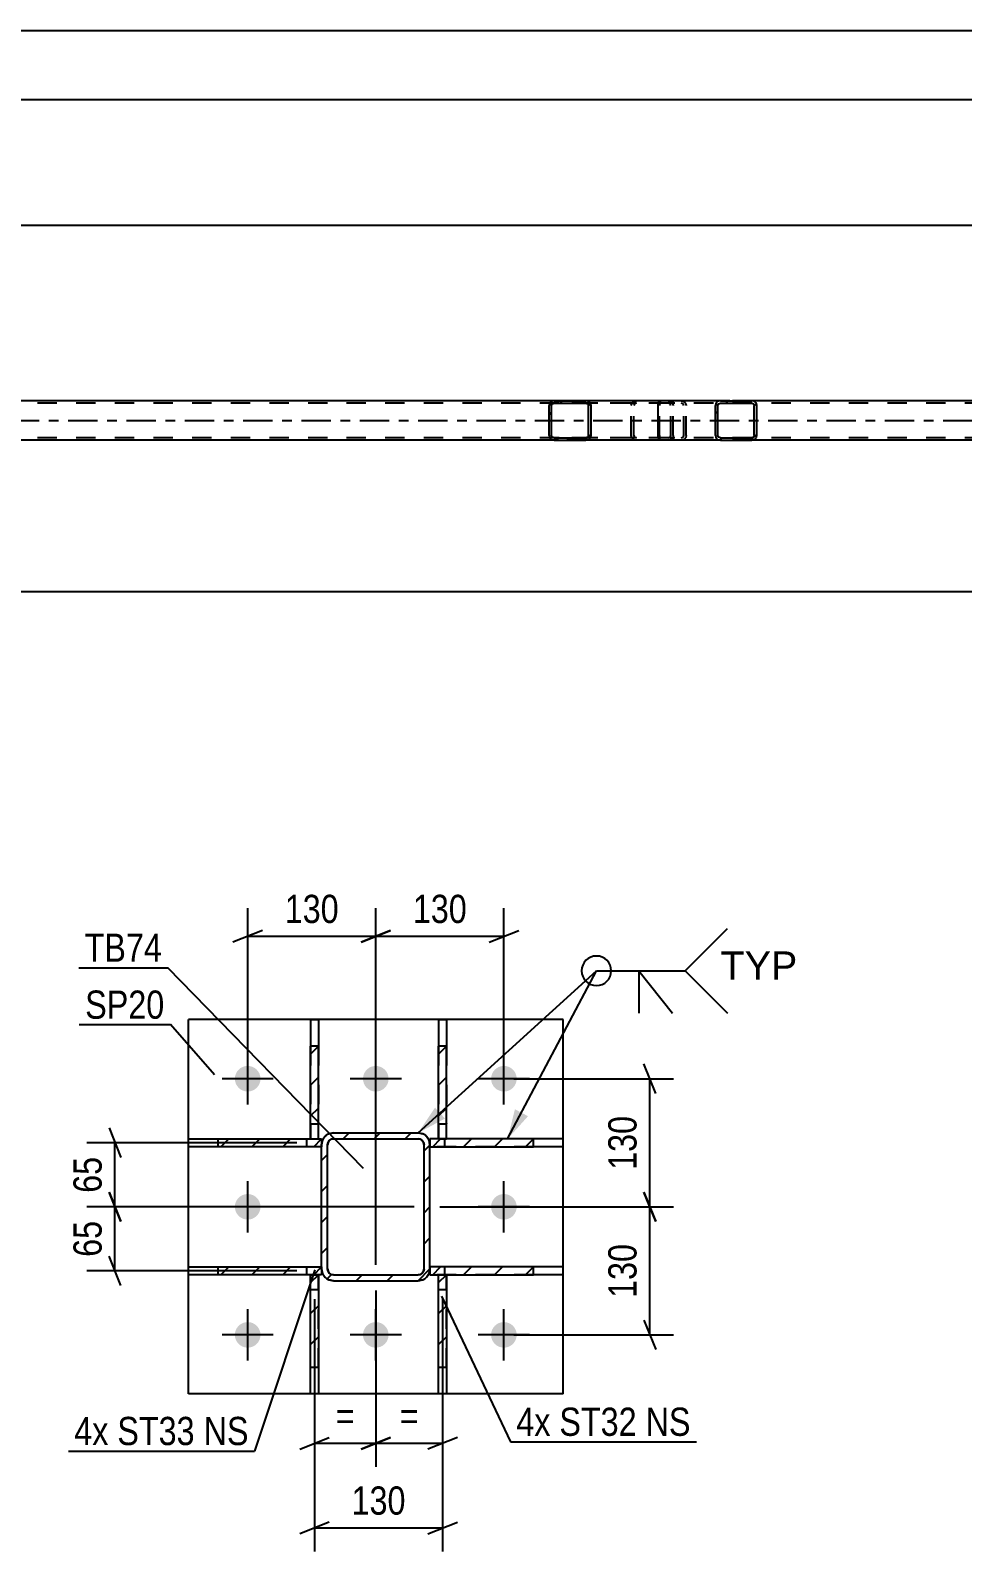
# Model space of a CAD drawing. Header units: millimetres. Extents: x 0 to 841, y 0 to 594.
# Drawn here: x 269.8 to 364.4, y 111.1 to 265.5 of the extents above; entities that cross this region are included whole.
import ezdxf

# ---------------------------------------------------------------- set-up
doc = ezdxf.new("R2010")
doc.units = ezdxf.units.MM
doc.linetypes.add('DXK_LINE_DOT2', pattern=[3.9198, 1.9599, -1.9599])
doc.linetypes.add('DXK_LINE_DOT3', pattern=[5.9187, 2.979, -0.9799, 0.9799, -0.9799])
doc.styles.add('Arial', font='ARIAL.TTF', dxfattribs={"height": 0.2})
doc.styles.add('Arial Narrow', font='ARIALN.TTF', dxfattribs={"height": 0.2})

# ---------------------------------------------------------------- blocks, each defined once
blk = doc.blocks.new('Part-122573939-2823 - 2767')
at = {"linetype": 'Continuous'}
h = blk.add_hatch(dxfattribs=at)
h.set_pattern_fill('', scale=0.7, style=0, pattern_type=0)
h.set_pattern_definition([(45, (326.68, 227.6517), (-1.57154, 1.57154), [])])
h.paths.add_polyline_path([(326.72, 227.47), (326.68, 227.65), (326.57, 227.81), (326.4, 227.91), (326.21, 227.95), (322.97, 227.95), (322.78, 227.91), (322.61, 227.81), (322.5, 227.65), (322.46, 227.47), (322.46, 224.43), (322.5, 224.24), (322.61, 224.09), (322.78, 223.98), (322.97, 223.95), (326.21, 223.95), (326.4, 223.98), (326.57, 224.09), (326.68, 224.24), (326.72, 224.43)])
h.paths.add_polyline_path([(326.44, 224.34), (326.39, 224.26), (326.31, 224.21), (326.21, 224.19), (322.97, 224.19), (322.88, 224.21), (322.79, 224.26), (322.74, 224.34), (322.72, 224.43), (322.72, 227.47), (322.74, 227.56), (322.79, 227.64), (322.88, 227.69), (322.97, 227.71), (326.21, 227.71), (326.31, 227.69), (326.39, 227.64), (326.44, 227.56), (326.46, 227.47), (326.46, 224.43)])
at = {"color": 2, "linetype": 'Continuous'}
for p, q in [((322.5, 227.65), (322.46, 227.47)), ((322.46, 224.43), (322.46, 227.47)), ((322.72, 227.47), (322.74, 227.56)), ((322.72, 224.43), (322.72, 227.47)), ((322.74, 227.56), (322.79, 227.64)), ((322.97, 227.95), (322.78, 227.91)), ((322.79, 227.64), (322.88, 227.69)), ((322.88, 227.69), (322.97, 227.71)), ((322.97, 227.95), (326.21, 227.95)), ((322.97, 227.71), (326.21, 227.71)), ((333.79, 227.95), (326.21, 227.95)), ((326.4, 227.91), (326.21, 227.95)), ((326.21, 227.71), (326.31, 227.69)), ((326.31, 227.69), (326.39, 227.64)), ((326.39, 227.64), (326.44, 227.56)), ((326.44, 227.56), (326.46, 227.47)), ((326.46, 224.43), (326.46, 227.47)), ((326.72, 227.47), (326.68, 227.65)), ((326.72, 224.43), (326.72, 227.47)), ((322.46, 224.43), (322.5, 224.24)), ((322.74, 224.34), (322.72, 224.43)), ((322.79, 224.26), (322.74, 224.34)), ((322.78, 223.98), (322.97, 223.95)), ((322.88, 224.21), (322.79, 224.26)), ((322.97, 224.19), (322.88, 224.21)), ((322.97, 224.19), (326.21, 224.19)), ((322.97, 223.95), (326.21, 223.95)), ((326.31, 224.21), (326.21, 224.19)), ((326.21, 223.95), (326.4, 223.98)), ((333.79, 223.95), (326.21, 223.95)), ((326.39, 224.26), (326.31, 224.21)), ((326.44, 224.34), (326.39, 224.26)), ((326.46, 224.43), (326.44, 224.34)), ((326.68, 224.24), (326.72, 224.43))]:
    blk.add_line(p, q, dxfattribs=at)
at = {"color": 7, "linetype": 'DXK_LINE_DOT2'}
for p, q in [((326.21, 227.95), (322.97, 227.95)), ((334.56, 227.71), (322.97, 227.71)), ((330.81, 227.47), (330.85, 227.65)), ((330.81, 224.43), (330.81, 227.47)), ((331.09, 227.56), (331.07, 227.47)), ((331.07, 224.43), (331.07, 227.47)), ((331.14, 227.64), (331.09, 227.56)), ((331.13, 227.91), (331.32, 227.95)), ((331.22, 227.69), (331.14, 227.64)), ((331.32, 227.71), (331.22, 227.69)), ((334.56, 227.95), (333.79, 227.95)), ((334.56, 227.95), (334.75, 227.91)), ((334.66, 227.69), (334.56, 227.71)), ((334.74, 227.64), (334.66, 227.69)), ((334.79, 227.56), (334.74, 227.64)), ((334.81, 227.47), (334.79, 227.56)), ((334.81, 224.43), (334.81, 227.47)), ((335.03, 227.65), (335.07, 227.47)), ((335.07, 224.43), (335.07, 227.47)), ((334.56, 224.19), (322.97, 224.19)), ((326.21, 223.95), (322.97, 223.95)), ((330.85, 224.24), (330.81, 224.43)), ((331.07, 224.43), (331.09, 224.34)), ((331.09, 224.34), (331.14, 224.26)), ((331.32, 223.95), (331.13, 223.98)), ((331.14, 224.26), (331.22, 224.21)), ((331.22, 224.21), (331.32, 224.19)), ((334.56, 223.95), (333.79, 223.95)), ((334.56, 224.19), (334.66, 224.21)), ((334.75, 223.98), (334.56, 223.95)), ((334.66, 224.21), (334.74, 224.26)), ((334.74, 224.26), (334.79, 224.34)), ((334.79, 224.34), (334.81, 224.43)), ((335.07, 224.43), (335.03, 224.24))]:
    blk.add_line(p, q, dxfattribs=at)
at = {"color": 2, "linetype": 'Continuous'}
for centre, start, end in [((322.95, 227.45), 110.7583, 155.68), ((326.23, 227.45), 24.32, 69.2417), ((322.95, 224.45), 204.32, 249.2417), ((326.23, 224.45), 290.7583, 335.68)]:
    blk.add_arc(centre, 0.496, start, end, dxfattribs=at)
at = {"color": 7, "linetype": 'DXK_LINE_DOT2'}
for centre, start, end in [((331.3, 227.45), 110.7583, 155.68), ((334.58, 227.45), 24.32, 69.2417), ((331.3, 224.45), 204.32, 249.2417), ((334.58, 224.45), 290.7583, 335.68)]:
    blk.add_arc(centre, 0.496, start, end, dxfattribs=at)
blk = doc.blocks.new('Part-122573939-2858 - 2767')
at = {"linetype": 'Continuous'}
h = blk.add_hatch(dxfattribs=at)
h.set_pattern_fill('', scale=0.7, style=0, pattern_type=0)
h.set_pattern_definition([(45, (343.498, 227.6517), (-1.57154, 1.57154), [])])
h.paths.add_polyline_path([(343.54, 227.47), (343.5, 227.65), (343.39, 227.81), (343.23, 227.91), (343.03, 227.95), (339.85, 227.95), (339.66, 227.91), (339.49, 227.81), (339.38, 227.65), (339.35, 227.47), (339.35, 224.43), (339.38, 224.24), (339.49, 224.09), (339.66, 223.98), (339.85, 223.95), (343.03, 223.95), (343.23, 223.98), (343.39, 224.09), (343.5, 224.24), (343.54, 224.43)])
h.paths.add_polyline_path([(343.27, 224.34), (343.21, 224.26), (343.13, 224.21), (343.03, 224.19), (339.85, 224.19), (339.75, 224.21), (339.67, 224.26), (339.62, 224.34), (339.6, 224.43), (339.6, 227.47), (339.62, 227.56), (339.67, 227.64), (339.75, 227.69), (339.85, 227.71), (343.03, 227.71), (343.13, 227.69), (343.21, 227.64), (343.27, 227.56), (343.28, 227.47), (343.28, 224.43)])
at = {"color": 2, "linetype": 'Continuous'}
for p, q in [((333.52, 227.47), (333.54, 227.65)), ((333.52, 224.43), (333.52, 227.47)), ((333.54, 227.65), (333.6, 227.81)), ((333.6, 227.81), (333.69, 227.91)), ((333.69, 227.91), (333.79, 227.95)), ((339.85, 227.95), (333.79, 227.95)), ((339.38, 227.65), (339.35, 227.47)), ((339.35, 224.43), (339.35, 227.47)), ((339.6, 227.47), (339.62, 227.56)), ((339.6, 224.43), (339.6, 227.47)), ((339.62, 227.56), (339.67, 227.64)), ((339.85, 227.95), (339.66, 227.91)), ((339.67, 227.64), (339.75, 227.69)), ((339.75, 227.69), (339.85, 227.71)), ((339.85, 227.95), (343.03, 227.95)), ((339.85, 227.71), (343.03, 227.71)), ((343.23, 227.91), (343.03, 227.95)), ((343.03, 227.71), (343.13, 227.69)), ((343.13, 227.69), (343.21, 227.64)), ((343.21, 227.64), (343.27, 227.56)), ((343.27, 227.56), (343.28, 227.47)), ((343.28, 224.43), (343.28, 227.47)), ((343.54, 227.47), (343.5, 227.65)), ((343.54, 224.43), (343.54, 227.47)), ((333.54, 224.24), (333.52, 224.43)), ((333.6, 224.09), (333.54, 224.24)), ((333.69, 223.98), (333.6, 224.09)), ((333.79, 223.95), (333.69, 223.98)), ((339.85, 223.95), (333.79, 223.95)), ((339.35, 224.43), (339.38, 224.24)), ((339.62, 224.34), (339.6, 224.43)), ((339.67, 224.26), (339.62, 224.34)), ((339.66, 223.98), (339.85, 223.95)), ((339.75, 224.21), (339.67, 224.26)), ((339.85, 224.19), (339.75, 224.21)), ((339.85, 224.19), (343.03, 224.19)), ((339.85, 223.95), (343.03, 223.95)), ((343.13, 224.21), (343.03, 224.19)), ((343.03, 223.95), (343.23, 223.98)), ((343.21, 224.26), (343.13, 224.21)), ((343.27, 224.34), (343.21, 224.26)), ((343.28, 224.43), (343.27, 224.34)), ((343.5, 224.24), (343.54, 224.43))]:
    blk.add_line(p, q, dxfattribs=at)
at = {"color": 7, "linetype": 'DXK_LINE_DOT2'}
for p, q in [((333.67, 227.56), (333.66, 227.47)), ((333.66, 224.43), (333.66, 227.47)), ((333.7, 227.64), (333.67, 227.56)), ((333.74, 227.69), (333.7, 227.64)), ((333.79, 227.71), (333.74, 227.69)), ((343.03, 227.71), (333.79, 227.71)), ((335.07, 227.71), (335.07, 227.95)), ((335.88, 227.95), (336.08, 227.91)), ((335.98, 227.69), (335.88, 227.71)), ((336.06, 227.64), (335.98, 227.69)), ((336.12, 227.56), (336.06, 227.64)), ((336.13, 227.47), (336.12, 227.56)), ((336.13, 224.43), (336.13, 227.47)), ((336.35, 227.65), (336.39, 227.47)), ((336.39, 224.43), (336.39, 227.47)), ((343.03, 227.95), (339.85, 227.95)), ((333.66, 224.43), (333.67, 224.34)), ((333.67, 224.34), (333.7, 224.26)), ((333.7, 224.26), (333.74, 224.21)), ((333.74, 224.21), (333.79, 224.19)), ((343.03, 224.19), (333.79, 224.19)), ((335.07, 223.95), (335.07, 224.19)), ((335.88, 224.19), (335.98, 224.21)), ((336.08, 223.98), (335.88, 223.95)), ((335.98, 224.21), (336.06, 224.26)), ((336.06, 224.26), (336.12, 224.34)), ((336.12, 224.34), (336.13, 224.43)), ((336.39, 224.43), (336.35, 224.24)), ((343.03, 223.95), (339.85, 223.95))]:
    blk.add_line(p, q, dxfattribs=at)
for centre, start, end in [((335.9, 227.45), 23.8494, 68.8059), ((335.9, 224.44), 291.1941, 336.1506)]:
    blk.add_arc(centre, 0.492, start, end, dxfattribs=at)
at = {"color": 2, "linetype": 'Continuous'}
for centre, start, end in [((339.83, 227.45), 111.1941, 156.1506), ((343.05, 227.45), 23.8494, 68.8059), ((339.83, 224.44), 203.8494, 248.8059), ((343.05, 224.44), 291.1941, 336.1506)]:
    blk.add_arc(centre, 0.492, start, end, dxfattribs=at)
blk = doc.blocks.new('Part-122573939-3036 - 2767')
at = {"color": 7, "linetype": 'DXK_LINE_DOT2'}
for p, q in [((770.34, 227.71), (107.94, 227.71)), ((760.23, 227.95), (322.97, 227.95)), ((343.03, 227.95), (322.97, 227.95)), ((770.34, 224.19), (107.94, 224.19)), ((343.03, 223.95), (322.97, 223.95))]:
    blk.add_line(p, q, dxfattribs=at)
at = {"color": 2, "linetype": 'Continuous'}
for p, q in [((322.97, 227.95), (257.9, 227.95)), ((408.11, 227.95), (343.03, 227.95)), ((322.97, 223.95), (257.9, 223.95)), ((408.11, 223.95), (343.03, 223.95))]:
    blk.add_line(p, q, dxfattribs=at)
at = {"color": 7, "linetype": 'DXK_LINE_DOT3'}
blk.add_line((107.94, 225.95), (770.34, 225.95), dxfattribs=at)
blk = doc.blocks.new('Part-122573939-5909 - 5866')
at = {"linetype": 'Continuous'}
h = blk.add_hatch(dxfattribs=at)
h.set_pattern_fill('', scale=0.7, style=0, pattern_type=0)
h.set_pattern_definition([(45, (299.3793, 140.026), (-1.57154, 1.57154), [])])
h.paths.add_polyline_path([(299.38, 139.23), (299.38, 140.03), (288.88, 140.03), (288.88, 139.23)])
at = {"color": 2, "linetype": 'Continuous'}
for p, q in [((285.88, 139.23), (285.88, 140.03)), ((285.88, 140.03), (288.88, 140.03)), ((288.88, 139.23), (285.88, 139.23)), ((288.88, 140.03), (299.38, 140.03)), ((288.88, 139.23), (288.88, 140.03)), ((299.38, 139.23), (288.88, 139.23)), ((299.38, 140.03), (299.38, 139.23))]:
    blk.add_line(p, q, dxfattribs=at)
at = {"color": 7, "linetype": 'DXK_LINE_DOT2'}
for p, q in [((288.88, 140.03), (299.38, 140.03)), ((299.38, 139.23), (288.88, 139.23)), ((297.88, 139.23), (297.88, 140.03)), ((299.38, 140.03), (299.38, 139.23))]:
    blk.add_line(p, q, dxfattribs=at)
blk = doc.blocks.new('Part-122573939-5938 - 5866')
at = {"linetype": 'Continuous'}
h = blk.add_hatch(dxfattribs=at)
h.set_pattern_fill('', scale=0.7, style=0, pattern_type=0)
h.set_pattern_definition([(45, (312.0634, 162.4382), (-1.57154, 1.57154), [])])
h.paths.add_polyline_path([(312.06, 153.04), (312.06, 162.44), (311.26, 162.44), (311.26, 153.04)])
at = {"color": 2, "linetype": 'Continuous'}
for p, q in [((311.26, 165.13), (311.26, 162.44)), ((311.26, 165.13), (312.06, 165.13)), ((312.06, 165.13), (312.06, 162.44)), ((311.26, 153.04), (311.26, 162.44)), ((312.06, 162.44), (311.26, 162.44)), ((312.06, 153.04), (312.06, 162.44)), ((311.26, 153.04), (312.06, 153.04))]:
    blk.add_line(p, q, dxfattribs=at)
at = {"color": 7, "linetype": 'DXK_LINE_DOT2'}
for p, q in [((311.26, 162.44), (311.26, 153.04)), ((312.06, 162.44), (312.06, 154.54)), ((311.26, 154.54), (312.06, 154.54)), ((312.06, 153.04), (312.06, 154.54)), ((311.26, 153.04), (312.06, 153.04))]:
    blk.add_line(p, q, dxfattribs=at)
blk = doc.blocks.new('Part-122573939-5987 - 5866')
at = {"linetype": 'Continuous'}
h = blk.add_hatch(dxfattribs=at)
h.set_pattern_fill('', scale=0.7, style=0, pattern_type=0)
h.set_pattern_definition([(45, (299.0644, 139.236), (-1.57154, 1.57154), [])])
h.paths.add_polyline_path([(299.06, 129.82), (299.06, 139.24), (298.26, 139.24), (298.26, 129.82)])
at = {"color": 7, "linetype": 'DXK_LINE_DOT2'}
for p, q in [((298.26, 137.74), (298.26, 139.24)), ((298.26, 139.24), (299.06, 139.24)), ((299.06, 129.82), (299.06, 139.24)), ((298.26, 137.74), (299.06, 137.74)), ((298.26, 129.82), (298.26, 137.74))]:
    blk.add_line(p, q, dxfattribs=at)
at = {"color": 2, "linetype": 'Continuous'}
for p, q in [((298.26, 129.82), (298.26, 139.24)), ((298.26, 139.24), (299.06, 139.24)), ((299.06, 139.24), (299.06, 129.82)), ((298.26, 127.13), (298.26, 129.82)), ((299.06, 129.82), (298.26, 129.82)), ((299.06, 129.82), (299.06, 127.13)), ((299.06, 127.13), (298.26, 127.13))]:
    blk.add_line(p, q, dxfattribs=at)
blk = doc.blocks.new('Part-122573939-5951 - 5866')
at = {"linetype": 'Continuous'}
h = blk.add_hatch(dxfattribs=at)
h.set_pattern_fill('', scale=0.7, style=0, pattern_type=0)
h.set_pattern_definition([(45, (310.3794, 139.8267), (-1.57154, 1.57154), [])])
h.paths.add_polyline_path([(310.29, 139.37), (310.38, 139.83), (310.38, 152.43), (310.29, 152.89), (310.03, 153.28), (309.64, 153.54), (309.18, 153.63), (300.58, 153.63), (300.12, 153.54), (299.73, 153.28), (299.47, 152.89), (299.38, 152.43), (299.38, 139.83), (299.47, 139.37), (299.73, 138.98), (300.12, 138.72), (300.58, 138.63), (309.18, 138.63), (309.64, 138.72), (310.03, 138.98)])
h.paths.add_polyline_path([(309.41, 139.27), (309.18, 139.23), (300.58, 139.23), (300.35, 139.27), (300.16, 139.4), (300.03, 139.6), (299.98, 139.83), (299.98, 152.43), (300.03, 152.66), (300.16, 152.85), (300.35, 152.98), (300.58, 153.03), (309.18, 153.03), (309.41, 152.98), (309.6, 152.85), (309.73, 152.66), (309.78, 152.43), (309.78, 139.83), (309.73, 139.6), (309.6, 139.4)])
at = {"color": 7, "linetype": 'DXK_LINE_DOT2'}
for p, q in [((299.38, 152.43), (299.47, 152.89)), ((300.12, 153.54), (300.58, 153.63)), ((300.35, 152.98), (300.16, 152.85)), ((300.58, 153.03), (300.35, 152.98)), ((300.58, 153.63), (309.18, 153.63)), ((300.58, 153.03), (309.18, 153.03)), ((309.18, 153.63), (309.64, 153.54)), ((309.41, 152.98), (309.18, 153.03)), ((309.6, 152.85), (309.41, 152.98)), ((310.29, 152.89), (310.38, 152.43)), ((299.38, 139.83), (299.38, 152.43)), ((300.03, 152.66), (299.98, 152.43)), ((299.98, 139.83), (299.98, 152.43)), ((300.16, 152.85), (300.03, 152.66)), ((309.73, 152.66), (309.6, 152.85)), ((309.78, 152.43), (309.73, 152.66)), ((309.78, 139.83), (309.78, 152.43)), ((310.38, 139.83), (310.38, 152.43)), ((299.47, 139.37), (299.38, 139.83)), ((299.98, 139.83), (300.03, 139.6)), ((300.03, 139.6), (300.16, 139.4)), ((300.16, 139.4), (300.35, 139.27)), ((300.35, 139.27), (300.58, 139.23)), ((300.58, 139.23), (309.18, 139.23)), ((309.18, 139.23), (309.41, 139.27)), ((309.41, 139.27), (309.6, 139.4)), ((309.6, 139.4), (309.73, 139.6)), ((309.73, 139.6), (309.78, 139.83)), ((310.38, 139.83), (310.29, 139.37)), ((300.58, 138.63), (300.12, 138.72)), ((300.58, 138.63), (309.18, 138.63)), ((309.64, 138.72), (309.18, 138.63))]:
    blk.add_line(p, q, dxfattribs=at)
at = {"color": 2, "linetype": 'Continuous'}
for p, q in [((299.47, 152.89), (299.38, 152.43)), ((300.58, 153.63), (300.12, 153.54)), ((300.16, 152.85), (300.35, 152.98)), ((300.35, 152.98), (300.58, 153.03)), ((300.58, 153.63), (309.18, 153.63)), ((300.58, 153.03), (309.18, 153.03)), ((309.64, 153.54), (309.18, 153.63)), ((309.18, 153.03), (309.41, 152.98)), ((309.41, 152.98), (309.6, 152.85)), ((310.38, 152.43), (310.29, 152.89)), ((299.38, 139.83), (299.38, 152.43)), ((299.98, 152.43), (300.03, 152.66)), ((299.98, 139.83), (299.98, 152.43)), ((300.03, 152.66), (300.16, 152.85)), ((309.6, 152.85), (309.73, 152.66)), ((309.73, 152.66), (309.78, 152.43)), ((309.78, 139.83), (309.78, 152.43)), ((310.38, 139.83), (310.38, 152.43)), ((299.38, 139.83), (299.47, 139.37)), ((300.03, 139.6), (299.98, 139.83)), ((300.16, 139.4), (300.03, 139.6)), ((300.35, 139.27), (300.16, 139.4)), ((300.58, 139.23), (300.35, 139.27)), ((300.58, 139.23), (309.18, 139.23)), ((309.41, 139.27), (309.18, 139.23)), ((309.6, 139.4), (309.41, 139.27)), ((309.73, 139.6), (309.6, 139.4)), ((309.78, 139.83), (309.73, 139.6)), ((310.29, 139.37), (310.38, 139.83)), ((300.12, 138.72), (300.58, 138.63)), ((300.58, 138.63), (309.18, 138.63)), ((309.18, 138.63), (309.64, 138.72))]:
    blk.add_line(p, q, dxfattribs=at)
at = {"color": 7, "linetype": 'DXK_LINE_DOT3'}
blk.add_line((304.88, 146.13), (304.88, 146.13), dxfattribs=at)
at = {"color": 7, "linetype": 'DXK_LINE_DOT2'}
for centre, start, end in [((300.58, 152.43), 112.5, 157.5), ((309.18, 152.43), 22.5, 67.5), ((300.58, 139.83), 202.5, 247.5), ((309.18, 139.83), 292.5, 337.5)]:
    blk.add_arc(centre, 1.2, start, end, dxfattribs=at)
at = {"color": 2, "linetype": 'Continuous'}
for centre, start, end in [((300.58, 152.43), 112.5, 157.5), ((309.18, 152.43), 22.5, 67.5), ((300.58, 139.83), 202.5, 247.5), ((309.18, 139.83), 292.5, 337.5)]:
    blk.add_arc(centre, 1.2, start, end, dxfattribs=at)
blk = doc.blocks.new('Part-122573939-5977 - 5866')
at = {"linetype": 'Continuous'}
h = blk.add_hatch(dxfattribs=at)
h.set_pattern_fill('', scale=0.7, style=0, pattern_type=0)
h.set_pattern_definition([(45, (299.064, 162.4383), (-1.57154, 1.57154), [])])
h.paths.add_polyline_path([(299.06, 153.04), (299.06, 162.44), (298.26, 162.44), (298.26, 153.04)])
at = {"color": 2, "linetype": 'Continuous'}
for p, q in [((298.26, 165.13), (298.26, 162.44)), ((298.26, 165.13), (299.06, 165.13)), ((299.06, 165.13), (299.06, 162.44)), ((298.26, 153.04), (298.26, 162.44)), ((299.06, 162.44), (298.26, 162.44)), ((299.06, 153.04), (299.06, 162.44)), ((298.26, 153.04), (299.06, 153.04))]:
    blk.add_line(p, q, dxfattribs=at)
at = {"color": 7, "linetype": 'DXK_LINE_DOT2'}
for p, q in [((298.26, 162.44), (298.26, 153.04)), ((299.06, 162.44), (299.06, 154.54)), ((298.26, 154.54), (299.06, 154.54)), ((299.06, 153.04), (299.06, 154.54)), ((298.26, 153.04), (299.06, 153.04))]:
    blk.add_line(p, q, dxfattribs=at)
blk = doc.blocks.new('Part-122573939-5982 - 5866')
at = {"linetype": 'Continuous'}
h = blk.add_hatch(dxfattribs=at)
h.set_pattern_fill('', scale=0.7, style=0, pattern_type=0)
h.set_pattern_definition([(45, (312.0639, 139.236), (-1.57154, 1.57154), [])])
h.paths.add_polyline_path([(312.06, 129.82), (312.06, 139.24), (311.26, 139.24), (311.26, 129.82)])
at = {"color": 7, "linetype": 'DXK_LINE_DOT2'}
for p, q in [((311.26, 137.74), (311.26, 139.24)), ((311.26, 139.24), (312.06, 139.24)), ((312.06, 129.82), (312.06, 139.24)), ((311.26, 137.74), (312.06, 137.74)), ((311.26, 129.82), (311.26, 137.74))]:
    blk.add_line(p, q, dxfattribs=at)
at = {"color": 2, "linetype": 'Continuous'}
for p, q in [((311.26, 129.82), (311.26, 139.24)), ((311.26, 139.24), (312.06, 139.24)), ((312.06, 139.24), (312.06, 129.82)), ((311.26, 127.13), (311.26, 129.82)), ((312.06, 129.82), (311.26, 129.82)), ((312.06, 129.82), (312.06, 127.13)), ((312.06, 127.13), (311.26, 127.13))]:
    blk.add_line(p, q, dxfattribs=at)
blk = doc.blocks.new('Part-122573939-5992 - 5866')
at = {"linetype": 'Continuous'}
h = blk.add_hatch(dxfattribs=at)
h.set_pattern_fill('', scale=0.7, style=0, pattern_type=0)
h.set_pattern_definition([(45, (299.3793, 153.026), (-1.57154, 1.57154), [])])
h.paths.add_polyline_path([(299.38, 152.23), (299.38, 153.03), (288.88, 153.03), (288.88, 152.23)])
at = {"color": 2, "linetype": 'Continuous'}
for p, q in [((285.88, 152.23), (285.88, 153.03)), ((285.88, 153.03), (288.88, 153.03)), ((288.88, 153.03), (299.38, 153.03)), ((288.88, 152.23), (288.88, 153.03)), ((299.38, 153.03), (299.38, 152.23)), ((288.88, 152.23), (285.88, 152.23)), ((299.38, 152.23), (288.88, 152.23))]:
    blk.add_line(p, q, dxfattribs=at)
at = {"color": 7, "linetype": 'DXK_LINE_DOT2'}
for p, q in [((288.88, 153.03), (299.38, 153.03)), ((297.88, 152.23), (297.88, 153.03)), ((299.38, 153.03), (299.38, 152.23)), ((299.38, 152.23), (288.88, 152.23))]:
    blk.add_line(p, q, dxfattribs=at)
blk = doc.blocks.new('Bolt-122573939-6022 - 5866')
at = {"linetype": 'Continuous'}
for points in [[(290.58, 159.13, -1), (293.18, 159.13, -1)], [(303.58, 159.13, -1), (306.18, 159.13, -1)], [(316.58, 159.13, -1), (319.18, 159.13, -1)], [(290.58, 146.13, -1), (293.18, 146.13, -1)], [(316.58, 146.13, -1), (319.18, 146.13, -1)], [(290.58, 133.13, -1), (293.18, 133.13, -1)], [(303.58, 133.13, -1), (306.18, 133.13, -1)], [(316.58, 133.13, -1), (319.18, 133.13, -1)]]:
    blk.add_hatch(color=1, dxfattribs=at).paths.add_polyline_path(points)
at = {"color": 1, "linetype": 'Continuous'}
for p, q in [((291.88, 156.53), (291.88, 161.73)), ((304.88, 156.53), (304.88, 161.73)), ((317.88, 156.53), (317.88, 161.73)), ((294.48, 159.13), (289.28, 159.13)), ((307.48, 159.13), (302.28, 159.13)), ((320.48, 159.13), (315.28, 159.13)), ((291.88, 143.53), (291.88, 148.73)), ((317.88, 143.53), (317.88, 148.73)), ((294.48, 146.13), (289.28, 146.13)), ((320.48, 146.13), (315.28, 146.13)), ((291.88, 130.53), (291.88, 135.73)), ((304.88, 130.53), (304.88, 135.73)), ((317.88, 130.53), (317.88, 135.73)), ((294.48, 133.13), (289.28, 133.13)), ((307.48, 133.13), (302.28, 133.13)), ((320.48, 133.13), (315.28, 133.13))]:
    blk.add_line(p, q, dxfattribs=at)
blk = doc.blocks.new('Part-122573939-6036 - 5866')
at = {"linetype": 'Continuous'}
h = blk.add_hatch(dxfattribs=at)
h.set_pattern_fill('', scale=0.7, style=0, pattern_type=0)
h.set_pattern_definition([(45, (320.8777, 140.0262), (-1.57154, 1.57154), [])])
h.paths.add_polyline_path([(320.88, 139.23), (320.88, 140.03), (310.38, 140.03), (310.38, 139.23)])
at = {"color": 7, "linetype": 'DXK_LINE_DOT2'}
for p, q in [((320.88, 140.03), (310.38, 140.03)), ((310.38, 140.03), (310.38, 139.23)), ((320.88, 139.23), (310.38, 139.23)), ((311.88, 139.23), (311.88, 140.03))]:
    blk.add_line(p, q, dxfattribs=at)
at = {"color": 2, "linetype": 'Continuous'}
for p, q in [((320.88, 140.03), (310.38, 140.03)), ((310.38, 140.03), (310.38, 139.23)), ((310.38, 139.23), (320.88, 139.23)), ((323.88, 140.03), (320.88, 140.03)), ((320.88, 139.23), (320.88, 140.03)), ((323.88, 139.23), (320.88, 139.23)), ((323.88, 139.23), (323.88, 140.03))]:
    blk.add_line(p, q, dxfattribs=at)
blk = doc.blocks.new('Part-122573939-6042 - 5866')
at = {"color": 2, "linetype": 'Continuous'}
for p, q in [((285.88, 127.13), (285.88, 165.13)), ((323.88, 165.13), (285.88, 165.13)), ((323.88, 127.13), (323.88, 165.13)), ((323.88, 127.13), (285.88, 127.13))]:
    blk.add_line(p, q, dxfattribs=at)
blk = doc.blocks.new('Part-122573939-6055 - 5866')
at = {"linetype": 'Continuous'}
h = blk.add_hatch(dxfattribs=at)
h.set_pattern_fill('', scale=0.7, style=0, pattern_type=0)
h.set_pattern_definition([(45, (320.8777, 153.0262), (-1.57154, 1.57154), [])])
h.paths.add_polyline_path([(320.88, 152.23), (320.88, 153.03), (310.38, 153.03), (310.38, 152.23)])
at = {"color": 7, "linetype": 'DXK_LINE_DOT2'}
for p, q in [((320.88, 153.03), (310.38, 153.03)), ((310.38, 153.03), (310.38, 152.23)), ((311.88, 152.23), (311.88, 153.03)), ((320.88, 152.23), (310.38, 152.23))]:
    blk.add_line(p, q, dxfattribs=at)
at = {"color": 2, "linetype": 'Continuous'}
for p, q in [((320.88, 153.03), (310.38, 153.03)), ((310.38, 153.03), (310.38, 152.23)), ((323.88, 153.03), (320.88, 153.03)), ((320.88, 152.23), (320.88, 153.03)), ((323.88, 152.23), (323.88, 153.03)), ((310.38, 152.23), (320.88, 152.23)), ((323.88, 152.23), (320.88, 152.23))]:
    blk.add_line(p, q, dxfattribs=at)
blk = doc.blocks.new('StraightDimension-122573939-3074 - 2767')
at = {"color": 7, "linetype": 'Continuous'}
blk.add_line((97.72, 258.54), (780.56, 258.54), dxfattribs=at)
blk = doc.blocks.new('StraightDimension-122573939-3095 - 2767')
at = {"color": 7, "linetype": 'Continuous'}
blk.add_line((97.08, 265.55), (781.2, 265.55), dxfattribs=at)
blk = doc.blocks.new('StraightDimension-122573939-3110 - 2767')
at = {"color": 7, "linetype": 'Continuous'}
blk.add_line((246.35, 245.78), (501.75, 245.78), dxfattribs=at)
blk = doc.blocks.new('StraightDimension-122573939-3174 - 2767')
at = {"color": 7, "linetype": 'Continuous'}
blk.add_line((246.35, 208.6), (501.75, 208.6), dxfattribs=at)
blk = doc.blocks.new('StraightDimension-122573939-6139 - 5866')
at = {"color": 7, "linetype": 'Continuous'}
for p, q in [((291.88, 160.13), (291.88, 176.44)), ((304.88, 140.23), (304.88, 176.44)), ((293.38, 174.19), (290.38, 172.99)), ((291.88, 173.59), (304.88, 173.59)), ((303.38, 172.99), (306.38, 174.19))]:
    blk.add_line(p, q, dxfattribs=at)
at = {"color": 0}
blk.add_wipeout([(301.72, 174.34), (301.72, 178.54), (295.04, 178.54), (295.04, 174.34)], dxfattribs=at)
at = {"color": 3, "style": 'Arial Narrow'}
blk.add_text('130', height=2.863, dxfattribs=at).set_placement((295.64, 174.94))
blk = doc.blocks.new('StraightDimension-122573939-6077 - 5866')
at = {"color": 7, "linetype": 'Continuous'}
for p, q in [((304.88, 137.63), (304.88, 119.72)), ((311.66, 126.13), (311.66, 119.72)), ((303.38, 121.52), (306.38, 122.72)), ((304.88, 122.12), (311.66, 122.12)), ((313.16, 122.72), (310.16, 121.52))]:
    blk.add_line(p, q, dxfattribs=at)
at = {"color": 0}
blk.add_wipeout([(309.83, 122.87), (309.83, 127.07), (306.71, 127.07), (306.71, 122.87)], dxfattribs=at)
at = {"color": 3, "style": 'Arial Narrow'}
blk.add_text('=', height=2.86, dxfattribs=at).set_placement((307.31, 123.47))
blk = doc.blocks.new('StraightDimension-122573939-6063 - 5866')
at = {"color": 7, "linetype": 'Continuous'}
for p, q in [((298.66, 136.74), (298.66, 111.13)), ((311.66, 136.74), (311.66, 111.13)), ((300.16, 114.13), (297.16, 112.93)), ((298.66, 113.53), (311.66, 113.53)), ((310.16, 112.93), (313.16, 114.13))]:
    blk.add_line(p, q, dxfattribs=at)
at = {"color": 0}
blk.add_wipeout([(308.51, 114.28), (308.51, 118.48), (301.82, 118.48), (301.82, 114.28)], dxfattribs=at)
at = {"color": 3, "style": 'Arial Narrow'}
blk.add_text('130', height=2.863, dxfattribs=at).set_placement((302.42, 114.88))
blk = doc.blocks.new('StraightDimension-122573939-6068 - 5866')
at = {"color": 7, "linetype": 'Continuous'}
for p, q in [((304.88, 137.63), (304.88, 119.72)), ((298.66, 126.13), (298.66, 119.72)), ((297.16, 121.52), (300.16, 122.72)), ((298.66, 122.12), (304.88, 122.12)), ((306.38, 122.72), (303.38, 121.52))]:
    blk.add_line(p, q, dxfattribs=at)
at = {"color": 0}
blk.add_wipeout([(303.33, 122.87), (303.33, 127.07), (300.21, 127.07), (300.21, 122.87)], dxfattribs=at)
at = {"color": 3, "style": 'Arial Narrow'}
blk.add_text('=', height=2.86, dxfattribs=at).set_placement((300.81, 123.47))
blk = doc.blocks.new('StraightDimension-122573939-6087 - 5866')
at = {"color": 7, "linetype": 'Continuous'}
for p, q in [((333.29, 144.63), (332.09, 147.63)), ((311.38, 146.13), (335.09, 146.13)), ((332.69, 133.13), (332.69, 146.13)), ((332.09, 134.63), (333.29, 131.63)), ((318.88, 133.13), (335.09, 133.13))]:
    blk.add_line(p, q, dxfattribs=at)
at = {"color": 0}
blk.add_wipeout([(331.94, 142.97), (327.74, 142.97), (327.74, 136.28), (331.94, 136.28)], dxfattribs=at)
at = {"color": 3, "style": 'Arial Narrow'}
blk.add_text('130', height=2.863, rotation=90.0002, dxfattribs=at).set_placement((331.34, 136.88))
blk = doc.blocks.new('StraightDimension-122573939-6097 - 5866')
at = {"color": 7, "linetype": 'Continuous'}
for p, q in [((333.29, 157.63), (332.09, 160.63)), ((318.88, 159.13), (335.09, 159.13)), ((332.69, 146.13), (332.69, 159.13)), ((332.09, 147.63), (333.29, 144.63)), ((311.38, 146.13), (335.09, 146.13))]:
    blk.add_line(p, q, dxfattribs=at)
at = {"color": 0}
blk.add_wipeout([(331.94, 155.97), (327.74, 155.97), (327.74, 149.28), (331.94, 149.28)], dxfattribs=at)
at = {"color": 3, "style": 'Arial Narrow'}
blk.add_text('130', height=2.863, rotation=90.0002, dxfattribs=at).set_placement((331.34, 149.88))
blk = doc.blocks.new('StraightDimension-122573939-6108 - 5866')
at = {"color": 7, "linetype": 'Continuous'}
for p, q in [((277.81, 154.13), (279.01, 151.13)), ((296.88, 152.63), (275.56, 152.63)), ((278.41, 146.13), (278.41, 152.63)), ((279.01, 144.63), (277.81, 147.63)), ((308.78, 146.13), (275.56, 146.13))]:
    blk.add_line(p, q, dxfattribs=at)
at = {"color": 0}
blk.add_wipeout([(277.66, 151.8), (273.46, 151.8), (273.46, 146.95), (277.66, 146.95)], dxfattribs=at)
at = {"color": 3, "style": 'Arial Narrow'}
blk.add_text('65', height=2.863, rotation=90.0002, dxfattribs=at).set_placement((277.06, 147.55))
blk = doc.blocks.new('StraightDimension-122573939-6117 - 5866')
at = {"color": 7, "linetype": 'Continuous'}
for p, q in [((277.81, 147.63), (279.01, 144.63)), ((308.78, 146.13), (275.56, 146.13)), ((278.41, 139.63), (278.41, 146.13)), ((279.01, 138.13), (277.81, 141.13)), ((296.88, 139.63), (275.56, 139.63))]:
    blk.add_line(p, q, dxfattribs=at)
at = {"color": 0}
blk.add_wipeout([(277.66, 145.3), (273.46, 145.3), (273.46, 140.45), (277.66, 140.45)], dxfattribs=at)
at = {"color": 3, "style": 'Arial Narrow'}
blk.add_text('65', height=2.863, rotation=90.0002, dxfattribs=at).set_placement((277.06, 141.05))
blk = doc.blocks.new('StraightDimension-122573939-6126 - 5866')
at = {"color": 7, "linetype": 'Continuous'}
for p, q in [((304.88, 140.23), (304.88, 176.44)), ((317.88, 160.13), (317.88, 176.44)), ((306.38, 174.19), (303.38, 172.99)), ((304.88, 173.59), (317.88, 173.59)), ((316.38, 172.99), (319.38, 174.19))]:
    blk.add_line(p, q, dxfattribs=at)
at = {"color": 0}
blk.add_wipeout([(314.72, 174.34), (314.72, 178.54), (308.04, 178.54), (308.04, 174.34)], dxfattribs=at)
at = {"color": 3, "style": 'Arial Narrow'}
blk.add_text('130', height=2.863, dxfattribs=at).set_placement((308.64, 174.94))
blk = doc.blocks.new('Mark-122573939-5947 - 5866')
at = {"color": 0}
blk.add_wipeout([(283.19, 171), (283.19, 174), (275.33, 174), (275.33, 171)], dxfattribs=at)
blk.add_wipeout([(283.19, 171), (283.19, 174), (275.33, 174), (275.33, 171)], dxfattribs=at)
at = {"color": 30, "linetype": 'Continuous'}
for p in [(274.73, 170.4), (303.63, 150.01)]:
    blk.add_line(p, (283.79, 170.4), dxfattribs=at)
at = {"color": 3, "style": 'Arial Narrow'}
blk.add_text('TB74', height=2.863, dxfattribs=at).set_placement((275.33, 171))
blk = doc.blocks.new('Mark-122573939-6038 - 5866')
at = {"color": 0}
blk.add_wipeout([(283.43, 165.22), (283.43, 168.22), (275.39, 168.22), (275.39, 165.22)], dxfattribs=at)
blk.add_wipeout([(283.43, 165.22), (283.43, 168.22), (275.39, 168.22), (275.39, 165.22)], dxfattribs=at)
at = {"color": 30, "linetype": 'Continuous'}
for p in [(274.79, 164.62), (288.5, 159.54)]:
    blk.add_line(p, (284.03, 164.62), dxfattribs=at)
at = {"color": 3, "style": 'Arial Narrow'}
blk.add_text('SP20', height=2.863, dxfattribs=at).set_placement((275.39, 165.22))
blk = doc.blocks.new('MarkSet-122573939-6230 - 5866')
at = {"color": 0}
for points in [[(322.61, 122.88), (322.61, 125.88), (319.14, 125.88), (319.14, 122.88)], [(331.36, 122.88), (331.36, 125.88), (323.51, 125.88), (323.51, 122.88)], [(336.83, 122.88), (336.83, 125.88), (332.26, 125.88), (332.26, 122.88)]]:
    blk.add_wipeout(points, dxfattribs=at)
for points in [[(322.61, 122.88), (322.61, 125.88), (319.14, 125.88), (319.14, 122.88)], [(331.36, 122.88), (331.36, 125.88), (323.51, 125.88), (323.51, 122.88)], [(336.83, 122.88), (336.83, 125.88), (332.26, 125.88), (332.26, 122.88)]]:
    blk.add_wipeout(points, dxfattribs=at)
at = {"color": 30, "linetype": 'Continuous'}
for p, q in [((311.56, 137.05), (318.54, 122.28)), ((318.54, 122.28), (337.43, 122.28))]:
    blk.add_line(p, q, dxfattribs=at)
at = {"color": 3, "style": 'Arial Narrow'}
for s, p in [('4x', (319.14, 122.88)), ('ST32', (323.51, 122.88)), ('NS', (332.26, 122.88))]:
    blk.add_text(s, height=2.863, dxfattribs=at).set_placement(p)
blk = doc.blocks.new('WeldMark-122573939-6151 - 5866')
at = {"linetype": 'Continuous'}
for points in [[(311.9, 155.09), (309.18, 153.63), (310.89, 156.2)], [(320.33, 155.33), (318.26, 153.03), (319, 156.03)]]:
    blk.add_hatch(color=30, dxfattribs=at).paths.add_polyline_path(points)
at = {"color": 30, "linetype": 'Continuous'}
for p, q in [((309.18, 153.63), (327.27, 170.09)), ((318.26, 153.03), (327.27, 170.09)), ((327.27, 170.09), (336.27, 170.09))]:
    blk.add_line(p, q, dxfattribs=at)
at = {"color": 3, "linetype": 'Continuous'}
for q in [(334.99, 165.8), (331.56, 165.8)]:
    blk.add_line((331.56, 170.09), q, dxfattribs=at)
for start, end in [(90, 270), (270, 90)]:
    blk.add_arc((327.27, 170.09), 1.5, start, end, dxfattribs=at)
at = {"color": 0, "linetype": 'Continuous'}
blk.add_wipeout([(347.65, 169.19), (347.65, 172.19), (339.87, 172.19), (339.87, 169.19)], dxfattribs=at)
blk.add_wipeout([(347.65, 169.19), (347.65, 172.19), (339.87, 172.19), (339.87, 169.19)], dxfattribs=at)
at = {"color": 3, "linetype": 'Continuous'}
for q in [(340.56, 174.38), (340.56, 165.8)]:
    blk.add_line((336.27, 170.09), q, dxfattribs=at)
at = {"color": 3, "linetype": 'Continuous', "style": 'Arial'}
blk.add_text('TYP', height=2.865, dxfattribs=at).set_placement((339.87, 169.19))
blk = doc.blocks.new('MarkSet-122573939-6200 - 5866')
at = {"color": 0}
for points in [[(277.75, 121.94), (277.75, 124.94), (274.28, 124.94), (274.28, 121.94)], [(286.51, 121.94), (286.51, 124.94), (278.65, 124.94), (278.65, 121.94)], [(291.97, 121.94), (291.97, 124.94), (287.41, 124.94), (287.41, 121.94)]]:
    blk.add_wipeout(points, dxfattribs=at)
for points in [[(277.75, 121.94), (277.75, 124.94), (274.28, 124.94), (274.28, 121.94)], [(286.51, 121.94), (286.51, 124.94), (278.65, 124.94), (278.65, 121.94)], [(291.97, 121.94), (291.97, 124.94), (287.41, 124.94), (287.41, 121.94)]]:
    blk.add_wipeout(points, dxfattribs=at)
at = {"color": 30, "linetype": 'Continuous'}
for p in [(298.68, 139.73), (273.68, 121.34)]:
    blk.add_line(p, (292.57, 121.34), dxfattribs=at)
at = {"color": 3, "style": 'Arial Narrow'}
for s, p in [('4x', (274.28, 121.94)), ('ST33', (278.65, 121.94)), ('NS', (287.41, 121.94))]:
    blk.add_text(s, height=2.863, dxfattribs=at).set_placement(p)

msp = doc.modelspace()

# ---------------------------------------------------------------- block references
for name in ['StraightDimension-122573939-3074 - 2767', 'Part-122573939-3036 - 2767', 'Part-122573939-2823 - 2767', 'Part-122573939-2858 - 2767', 'StraightDimension-122573939-3174 - 2767', 'Part-122573939-6042 - 5866', 'Part-122573939-5977 - 5866', 'Part-122573939-5938 - 5866', 'Bolt-122573939-6022 - 5866', 'Part-122573939-5992 - 5866', 'Part-122573939-5951 - 5866', 'Part-122573939-6055 - 5866', 'Part-122573939-5909 - 5866', 'Part-122573939-5987 - 5866', 'Part-122573939-6036 - 5866', 'Part-122573939-5982 - 5866']:
    msp.add_blockref(name, (0, 0))

# ---------------------------------------------------------------- next in the draw order: block references
for name in ['StraightDimension-122573939-3095 - 2767', 'StraightDimension-122573939-6139 - 5866', 'StraightDimension-122573939-6077 - 5866']:
    msp.add_blockref(name, (0, 0))

# ---------------------------------------------------------------- next in the draw order: block references
for name in ['StraightDimension-122573939-3110 - 2767', 'StraightDimension-122573939-6108 - 5866', 'StraightDimension-122573939-6063 - 5866']:
    msp.add_blockref(name, (0, 0))

# ---------------------------------------------------------------- next in the draw order: block references
for name in ['StraightDimension-122573939-6087 - 5866', 'StraightDimension-122573939-6068 - 5866']:
    msp.add_blockref(name, (0, 0))

# ---------------------------------------------------------------- next in the draw order: block references
for name in ['StraightDimension-122573939-6097 - 5866', 'StraightDimension-122573939-6117 - 5866', 'MarkSet-122573939-6230 - 5866']:
    msp.add_blockref(name, (0, 0))

# ---------------------------------------------------------------- next in the draw order: block references
for name in ['StraightDimension-122573939-6126 - 5866', 'MarkSet-122573939-6200 - 5866']:
    msp.add_blockref(name, (0, 0))

# ---------------------------------------------------------------- next in the draw order: block references
for name in ['Mark-122573939-5947 - 5866', 'WeldMark-122573939-6151 - 5866']:
    msp.add_blockref(name, (0, 0))

# ---------------------------------------------------------------- next in the draw order: block references
msp.add_blockref('Mark-122573939-6038 - 5866', (0, 0))

doc.saveas('drawing.dxf')
